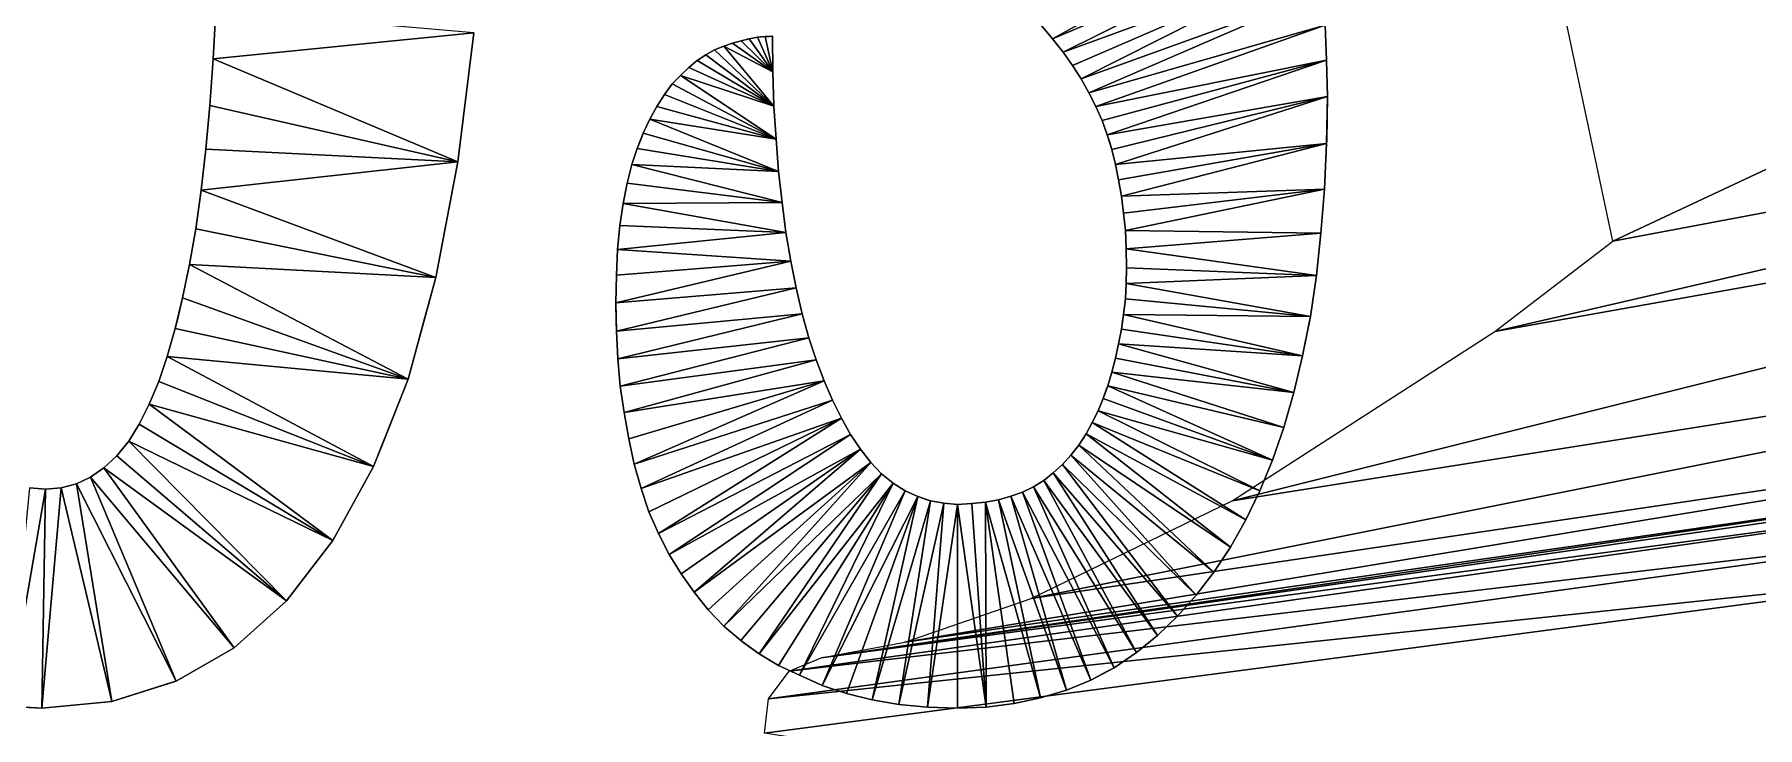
# Model space of a CAD drawing. Header units: inches. Extents: x 62 to 1153, y 3 to 780.
# Drawn here: x 110.134 to 115.013, y 31.108 to 33.071 of the extents above; entities that cross this region are included whole.
import ezdxf

# ---------------------------------------------------------------- set-up
doc = ezdxf.new("R2010")
doc.units = ezdxf.units.IN
doc.header["$MEASUREMENT"] = 0
doc.layers.add('Base', color=3, linetype='Continuous')
doc.layers.add('Main_Gear', color=4, linetype='Continuous')

msp = doc.modelspace()

# ---------------------------------------------------------------- linework, layer by layer
at = {"layer": 'Base'}
for points in [[(112.985, 33.0975, -43), (113.017, 33.0595, -43), (113.739, 33.4585, -43)], [(113.756, 33.3735, -43), (113.739, 33.4585, -43), (113.017, 33.0595, -43)], [(113.017, 33.0595, -43), (113.047, 33.0215, -43), (113.756, 33.3735, -43)], [(113.77, 33.2855, -43), (113.756, 33.3735, -43), (113.047, 33.0215, -43)], [(113.047, 33.0215, -43), (113.073, 32.9835, -43), (113.77, 33.2855, -43)], [(113.073, 32.9835, -43), (113.098, 32.9455, -43), (113.77, 33.2855, -43)], [(113.781, 33.1935, -43), (113.77, 33.2855, -43), (113.098, 32.9455, -43)], [(113.098, 32.9455, -43), (113.12, 32.9065, -43), (113.781, 33.1935, -43)], [(113.789, 33.0975, -43), (113.781, 33.1935, -43), (113.12, 32.9065, -43)], [(110.648, 33.1395, -43), (110.64, 33.0025, -43), (111.378, 33.0765, -43)], [(110.648, 33.1395, -44), (110.64, 33.0025, -44), (110.64, 33.0025, -43)], [(110.648, 33.1395, -44), (110.64, 33.0025, -43), (110.648, 33.1395, -43)], [(112.985, 33.0975, -44), (113.017, 33.0595, -44), (113.017, 33.0595, -43)], [(112.985, 33.0975, -44), (113.017, 33.0595, -43), (112.985, 33.0975, -43)], [(113.12, 32.9065, -43), (113.139, 32.8675, -43), (113.789, 33.0975, -43)], [(113.793, 32.9985, -43), (113.789, 33.0975, -43), (113.139, 32.8675, -43)], [(113.789, 33.0975, -44), (113.789, 33.0975, -43), (113.793, 32.9985, -43)], [(113.789, 33.0975, -44), (113.793, 32.9985, -43), (113.793, 32.9985, -44)], [(111.333, 32.7105, -43), (111.378, 33.0765, -43), (110.64, 33.0025, -43)], [(111.378, 33.0765, -44), (111.378, 33.0765, -43), (111.333, 32.7105, -43)], [(111.378, 33.0765, -44), (111.333, 32.7105, -43), (111.333, 32.7105, -44)], [(112.086, 33.0385, -43), (112.06, 33.0275, -43), (112.228, 32.8685, -43)], [(112.06, 33.0275, -44), (112.06, 33.0275, -43), (112.086, 33.0385, -43)], [(112.06, 33.0275, -44), (112.086, 33.0385, -43), (112.086, 33.0385, -44)], [(112.111, 33.0465, -43), (112.086, 33.0385, -43), (112.225, 32.9655, -43)], [(112.086, 33.0385, -44), (112.086, 33.0385, -43), (112.111, 33.0465, -43)], [(112.086, 33.0385, -44), (112.111, 33.0465, -43), (112.111, 33.0465, -44)], [(112.228, 32.8685, -43), (112.225, 32.9655, -43), (112.086, 33.0385, -43)], [(112.135, 33.0535, -43), (112.111, 33.0465, -43), (112.225, 32.9655, -43)], [(112.111, 33.0465, -44), (112.111, 33.0465, -43), (112.135, 33.0535, -43)], [(112.111, 33.0465, -44), (112.135, 33.0535, -43), (112.135, 33.0535, -44)], [(112.135, 33.0535, -43), (112.158, 33.0595, -43), (112.147, 33.0566, -44)], [(112.158, 33.0595, -43), (112.135, 33.0535, -43), (112.225, 32.9655, -43)], [(112.135, 33.0535, -44), (112.135, 33.0535, -43), (112.147, 33.0566, -44)], [(112.152, 33.0579, -44), (112.147, 33.0566, -44), (112.158, 33.0595, -43)], [(112.158, 33.0595, -44), (112.152, 33.0579, -44), (112.158, 33.0595, -43)], [(112.158, 33.0595, -43), (112.181, 33.0635, -43), (112.1669, 33.061, -44)], [(112.181, 33.0635, -43), (112.158, 33.0595, -43), (112.225, 32.9655, -43)], [(112.158, 33.0595, -44), (112.158, 33.0595, -43), (112.1669, 33.061, -44)], [(112.181, 33.0635, -44), (112.1669, 33.061, -44), (112.181, 33.0635, -43)], [(112.181, 33.0635, -43), (112.203, 33.0655, -43), (112.1904, 33.0643, -44)], [(112.203, 33.0655, -43), (112.181, 33.0635, -43), (112.225, 32.9655, -43)], [(112.181, 33.0635, -44), (112.181, 33.0635, -43), (112.1904, 33.0643, -44)], [(112.1977, 33.065, -44), (112.1904, 33.0643, -44), (112.203, 33.0655, -43)], [(112.203, 33.0655, -43), (112.203, 33.0655, -44), (112.1977, 33.065, -44)], [(112.203, 33.0655, -43), (112.224, 33.0665, -43), (112.2154, 33.0661, -44)], [(112.224, 33.0665, -43), (112.203, 33.0655, -43), (112.225, 32.9655, -43)], [(112.203, 33.0655, -43), (112.2154, 33.0661, -44), (112.2116, 33.0659, -44)], [(112.203, 33.0655, -44), (112.203, 33.0655, -43), (112.2116, 33.0659, -44)], [(112.2219, 33.0664, -44), (112.2154, 33.0661, -44), (112.224, 33.0665, -43)], [(112.224, 33.0665, -43), (112.224, 33.0665, -44), (112.2219, 33.0664, -44)], [(112.224, 33.0665, -44), (112.224, 33.0665, -43), (112.225, 32.9655, -43)], [(112.224, 33.0665, -44), (112.225, 32.9655, -43), (112.225, 32.9655, -44)], [(113.017, 33.0595, -44), (113.047, 33.0215, -44), (113.047, 33.0215, -43)], [(113.017, 33.0595, -44), (113.047, 33.0215, -43), (113.017, 33.0595, -43)], [(110.64, 33.0025, -43), (110.631, 32.8705, -43), (111.333, 32.7105, -43)], [(110.64, 33.0025, -44), (110.631, 32.8705, -44), (110.631, 32.8705, -43)], [(110.64, 33.0025, -44), (110.631, 32.8705, -43), (110.64, 33.0025, -43)], [(112.011, 32.9975, -43), (111.987, 32.9775, -43), (112.228, 32.8685, -43)], [(111.987, 32.9775, -44), (111.987, 32.9775, -43), (112.011, 32.9975, -43)], [(111.987, 32.9775, -44), (112.011, 32.9975, -43), (112.011, 32.9975, -44)], [(112.035, 33.0135, -43), (112.011, 32.9975, -43), (112.228, 32.8685, -43)], [(112.011, 32.9975, -44), (112.011, 32.9975, -43), (112.035, 33.0135, -43)], [(112.011, 32.9975, -44), (112.035, 33.0135, -43), (112.035, 33.0135, -44)], [(112.06, 33.0275, -43), (112.035, 33.0135, -43), (112.228, 32.8685, -43)], [(112.035, 33.0135, -44), (112.035, 33.0135, -43), (112.06, 33.0275, -43)], [(112.035, 33.0135, -44), (112.06, 33.0275, -43), (112.06, 33.0275, -44)], [(113.047, 33.0215, -44), (113.073, 32.9835, -44), (113.073, 32.9835, -43)], [(113.047, 33.0215, -44), (113.073, 32.9835, -43), (113.047, 33.0215, -43)], [(113.073, 32.9835, -44), (113.098, 32.9455, -44), (113.098, 32.9455, -43)], [(113.073, 32.9835, -44), (113.098, 32.9455, -43), (113.073, 32.9835, -43)], [(113.139, 32.8675, -43), (113.157, 32.8275, -43), (113.793, 32.9985, -43)], [(113.157, 32.8275, -43), (113.172, 32.7875, -43), (113.793, 32.9985, -43)], [(113.795, 32.8955, -43), (113.793, 32.9985, -43), (113.172, 32.7875, -43)], [(113.793, 32.9985, -44), (113.793, 32.9985, -43), (113.795, 32.8955, -43)], [(113.793, 32.9985, -44), (113.795, 32.8955, -43), (113.795, 32.8955, -44)], [(111.963, 32.9555, -43), (111.94, 32.9315, -43), (112.234, 32.7745, -43)], [(111.963, 32.9555, -44), (111.94, 32.9315, -44), (111.94, 32.9315, -43)], [(111.963, 32.9555, -44), (111.94, 32.9315, -43), (111.963, 32.9555, -43)], [(111.987, 32.9775, -43), (111.963, 32.9555, -43), (112.228, 32.8685, -43)], [(111.963, 32.9555, -44), (111.963, 32.9555, -43), (111.987, 32.9775, -43)], [(111.963, 32.9555, -44), (111.987, 32.9775, -43), (111.987, 32.9775, -44)], [(112.234, 32.7745, -43), (112.228, 32.8685, -43), (111.963, 32.9555, -43)], [(112.225, 32.9655, -44), (112.225, 32.9655, -43), (112.228, 32.8685, -43)], [(112.225, 32.9655, -44), (112.228, 32.8685, -43), (112.228, 32.8685, -44)], [(113.098, 32.9455, -44), (113.12, 32.9065, -44), (113.12, 32.9065, -43)], [(113.098, 32.9455, -44), (113.12, 32.9065, -43), (113.098, 32.9455, -43)], [(111.918, 32.9015, -43), (111.896, 32.8675, -43), (112.234, 32.7745, -43)], [(111.918, 32.9015, -44), (111.896, 32.8675, -44), (111.896, 32.8675, -43)], [(111.918, 32.9015, -44), (111.896, 32.8675, -43), (111.918, 32.9015, -43)], [(111.94, 32.9315, -43), (111.918, 32.9015, -43), (112.234, 32.7745, -43)], [(111.94, 32.9315, -44), (111.918, 32.9015, -44), (111.918, 32.9015, -43)], [(111.94, 32.9315, -44), (111.918, 32.9015, -43), (111.94, 32.9315, -43)], [(113.12, 32.9065, -44), (113.139, 32.8675, -44), (113.139, 32.8675, -43)], [(113.12, 32.9065, -44), (113.139, 32.8675, -43), (113.12, 32.9065, -43)], [(113.172, 32.7875, -43), (113.185, 32.7455, -43), (113.795, 32.8955, -43)], [(113.185, 32.7455, -43), (113.195, 32.7035, -43), (113.795, 32.8955, -43)], [(113.795, 32.8955, -43), (113.195, 32.7035, -43), (113.793, 32.7625, -43)], [(113.793, 32.7625, -43), (113.7932, 32.7715, -44), (113.795, 32.8955, -43)], [(113.795, 32.8955, -44), (113.795, 32.8955, -43), (113.7932, 32.7715, -44)], [(110.631, 32.8705, -43), (110.619, 32.7465, -43), (111.333, 32.7105, -43)], [(110.631, 32.8705, -44), (110.619, 32.7465, -44), (110.619, 32.7465, -43)], [(110.631, 32.8705, -44), (110.619, 32.7465, -43), (110.631, 32.8705, -43)], [(111.896, 32.8675, -43), (111.877, 32.8315, -43), (112.234, 32.7745, -43)], [(111.896, 32.8675, -44), (111.877, 32.8315, -44), (111.877, 32.8315, -43)], [(111.896, 32.8675, -44), (111.877, 32.8315, -43), (111.896, 32.8675, -43)], [(112.228, 32.8685, -44), (112.228, 32.8685, -43), (112.234, 32.7745, -43)], [(112.228, 32.8685, -44), (112.234, 32.7745, -43), (112.234, 32.7745, -44)], [(113.139, 32.8675, -44), (113.157, 32.8275, -44), (113.157, 32.8275, -43)], [(113.139, 32.8675, -44), (113.157, 32.8275, -43), (113.139, 32.8675, -43)], [(111.858, 32.7915, -43), (111.841, 32.7485, -43), (112.241, 32.6835, -43)], [(111.8501, 32.7715, -44), (111.841, 32.7485, -43), (111.858, 32.7915, -43)], [(111.858, 32.7915, -44), (111.8501, 32.7715, -44), (111.858, 32.7915, -43)], [(111.877, 32.8315, -43), (111.858, 32.7915, -43), (112.241, 32.6835, -43)], [(111.877, 32.8315, -44), (111.858, 32.7915, -44), (111.858, 32.7915, -43)], [(111.877, 32.8315, -44), (111.858, 32.7915, -43), (111.877, 32.8315, -43)], [(112.241, 32.6835, -43), (112.234, 32.7745, -43), (111.877, 32.8315, -43)], [(113.172, 32.7875, -43), (113.157, 32.8275, -43), (113.171, 32.7901, -44)], [(113.157, 32.8275, -44), (113.171, 32.7901, -44), (113.157, 32.8275, -43)], [(113.171, 32.7901, -44), (113.172, 32.7875, -44), (113.172, 32.7875, -43)], [(113.172, 32.7875, -44), (113.177, 32.7715, -44), (113.172, 32.7875, -43)], [(113.185, 32.7455, -43), (113.172, 32.7875, -43), (113.177, 32.7715, -44)], [(110.619, 32.7465, -43), (110.606, 32.6305, -43), (111.333, 32.7105, -43)], [(110.619, 32.7465, -44), (110.606, 32.6305, -44), (110.606, 32.6305, -43)], [(110.619, 32.7465, -44), (110.606, 32.6305, -43), (110.619, 32.7465, -43)], [(111.841, 32.7485, -43), (111.826, 32.7035, -43), (112.241, 32.6835, -43)], [(111.841, 32.7485, -44), (111.826, 32.7035, -44), (111.826, 32.7035, -43)], [(111.841, 32.7485, -44), (111.826, 32.7035, -43), (111.841, 32.7485, -43)], [(111.8501, 32.7715, -44), (111.841, 32.7485, -44), (111.841, 32.7485, -43)], [(112.234, 32.7745, -44), (112.234, 32.7745, -43), (112.241, 32.6835, -43)], [(112.234, 32.7745, -44), (112.241, 32.6835, -43), (112.241, 32.6835, -44)], [(113.185, 32.7455, -44), (113.185, 32.7455, -43), (113.177, 32.7715, -44)], [(113.185, 32.7455, -44), (113.195, 32.7035, -43), (113.185, 32.7455, -43)], [(113.195, 32.7035, -43), (113.185, 32.7455, -44), (113.195, 32.7035, -44)], [(113.195, 32.7035, -43), (113.204, 32.6595, -43), (113.793, 32.7625, -43)], [(113.204, 32.6595, -43), (113.212, 32.6135, -43), (113.793, 32.7625, -43)], [(113.787, 32.6335, -43), (113.793, 32.7625, -43), (113.212, 32.6135, -43)], [(113.787, 32.6335, -43), (113.787, 32.6335, -44), (113.793, 32.7625, -43)], [(113.793, 32.7625, -44), (113.793, 32.7625, -43), (113.787, 32.6335, -44)], [(113.7932, 32.7715, -44), (113.793, 32.7625, -43), (113.793, 32.7625, -44)], [(111.271, 32.3835, -43), (111.333, 32.7105, -43), (110.606, 32.6305, -43)], [(111.333, 32.7105, -44), (111.333, 32.7105, -43), (111.271, 32.3835, -43)], [(111.333, 32.7105, -44), (111.271, 32.3835, -43), (111.271, 32.3835, -44)], [(111.826, 32.7035, -43), (111.812, 32.6505, -43), (112.251, 32.5955, -43)], [(111.826, 32.7035, -44), (111.812, 32.6505, -44), (111.812, 32.6505, -43)], [(111.826, 32.7035, -44), (111.812, 32.6505, -43), (111.826, 32.7035, -43)], [(112.251, 32.5955, -43), (112.241, 32.6835, -43), (111.826, 32.7035, -43)], [(113.204, 32.6595, -44), (113.204, 32.6595, -43), (113.195, 32.7035, -43)], [(113.195, 32.7035, -44), (113.204, 32.6595, -44), (113.195, 32.7035, -43)], [(111.812, 32.6505, -43), (111.801, 32.5925, -43), (112.251, 32.5955, -43)], [(111.812, 32.6505, -44), (111.801, 32.5925, -44), (111.801, 32.5925, -43)], [(111.812, 32.6505, -44), (111.801, 32.5925, -43), (111.812, 32.6505, -43)], [(112.241, 32.6835, -44), (112.241, 32.6835, -43), (112.251, 32.5955, -43)], [(112.241, 32.6835, -44), (112.251, 32.5955, -43), (112.251, 32.5955, -44)], [(113.204, 32.6595, -44), (113.212, 32.6135, -44), (113.204, 32.6595, -43)], [(113.212, 32.6135, -43), (113.204, 32.6595, -43), (113.212, 32.6135, -44)], [(110.606, 32.6305, -43), (110.591, 32.5205, -43), (111.271, 32.3835, -43)], [(110.606, 32.6305, -44), (110.591, 32.5205, -44), (110.591, 32.5205, -43)], [(110.606, 32.6305, -44), (110.591, 32.5205, -43), (110.606, 32.6305, -43)], [(111.792, 32.5305, -43), (112.262, 32.5105, -43), (111.801, 32.5925, -43)], [(111.801, 32.5925, -44), (111.792, 32.5305, -44), (111.792, 32.5305, -43)], [(111.801, 32.5925, -44), (111.792, 32.5305, -43), (111.801, 32.5925, -43)], [(112.262, 32.5105, -43), (112.251, 32.5955, -43), (111.801, 32.5925, -43)], [(112.251, 32.5955, -44), (112.251, 32.5955, -43), (112.262, 32.5105, -43)], [(112.251, 32.5955, -44), (112.262, 32.5105, -43), (112.262, 32.5105, -44)], [(113.212, 32.6135, -43), (113.218, 32.5655, -43), (113.787, 32.6335, -43)], [(113.212, 32.6135, -44), (113.218, 32.5655, -44), (113.218, 32.5655, -43)], [(113.212, 32.6135, -44), (113.218, 32.5655, -43), (113.212, 32.6135, -43)], [(113.218, 32.5655, -43), (113.223, 32.5165, -43), (113.787, 32.6335, -43)], [(113.777, 32.5085, -43), (113.787, 32.6335, -43), (113.223, 32.5165, -43)], [(113.777, 32.5085, -44), (113.787, 32.6335, -44), (113.777, 32.5085, -43)], [(113.787, 32.6335, -43), (113.777, 32.5085, -43), (113.787, 32.6335, -44)], [(113.218, 32.5655, -44), (113.223, 32.5165, -43), (113.218, 32.5655, -43)], [(113.218, 32.5655, -44), (113.223, 32.5165, -44), (113.223, 32.5165, -43)], [(110.591, 32.5205, -43), (110.573, 32.4195, -43), (111.271, 32.3835, -43)], [(110.591, 32.5205, -44), (110.573, 32.4195, -44), (110.573, 32.4195, -43)], [(110.591, 32.5205, -44), (110.573, 32.4195, -43), (110.591, 32.5205, -43)], [(111.785, 32.4625, -43), (112.262, 32.5105, -43), (111.792, 32.5305, -43)], [(111.792, 32.5305, -44), (111.785, 32.4625, -44), (111.785, 32.4625, -43)], [(111.792, 32.5305, -44), (111.785, 32.4625, -43), (111.792, 32.5305, -43)], [(112.276, 32.4295, -43), (112.262, 32.5105, -43), (111.785, 32.4625, -43)], [(112.262, 32.5105, -44), (112.262, 32.5105, -43), (112.276, 32.4295, -43)], [(112.262, 32.5105, -44), (112.276, 32.4295, -43), (112.276, 32.4295, -44)], [(113.225, 32.4645, -44), (113.225, 32.4645, -43), (113.223, 32.5165, -43)], [(113.223, 32.5165, -44), (113.225, 32.4645, -44), (113.223, 32.5165, -43)], [(113.223, 32.5165, -43), (113.225, 32.4645, -43), (113.777, 32.5085, -43)], [(113.764, 32.3885, -43), (113.777, 32.5085, -43), (113.225, 32.4645, -43)], [(113.777, 32.5085, -44), (113.777, 32.5085, -43), (113.764, 32.3885, -43)], [(113.764, 32.3885, -44), (113.777, 32.5085, -44), (113.764, 32.3885, -43)], [(111.785, 32.4625, -43), (111.782, 32.3895, -43), (112.276, 32.4295, -43)], [(111.785, 32.4625, -44), (111.782, 32.3895, -44), (111.782, 32.3895, -43)], [(111.785, 32.4625, -44), (111.782, 32.3895, -43), (111.785, 32.4625, -43)], [(113.225, 32.4645, -44), (113.226, 32.4105, -43), (113.225, 32.4645, -43)], [(113.225, 32.4645, -44), (113.226, 32.4105, -44), (113.226, 32.4105, -43)], [(113.225, 32.4645, -43), (113.226, 32.4105, -43), (113.764, 32.3885, -43)], [(110.573, 32.4195, -43), (110.553, 32.3255, -43), (111.192, 32.0955, -43)], [(110.573, 32.4195, -44), (110.553, 32.3255, -44), (110.553, 32.3255, -43)], [(110.573, 32.4195, -44), (110.553, 32.3255, -43), (110.573, 32.4195, -43)], [(111.192, 32.0955, -43), (111.271, 32.3835, -43), (110.573, 32.4195, -43)], [(112.291, 32.3535, -43), (112.276, 32.4295, -43), (111.78, 32.3115, -43)], [(111.78, 32.3115, -43), (112.276, 32.4295, -43), (111.782, 32.3895, -43)], [(112.276, 32.4295, -44), (112.276, 32.4295, -43), (112.291, 32.3535, -43)], [(112.276, 32.4295, -44), (112.291, 32.3535, -43), (112.291, 32.3535, -44)], [(113.226, 32.4105, -43), (113.225, 32.3665, -44), (113.225, 32.3665, -43)], [(113.226, 32.4105, -44), (113.225, 32.3665, -44), (113.226, 32.4105, -43)], [(113.226, 32.4105, -43), (113.225, 32.3665, -43), (113.764, 32.3885, -43)], [(111.271, 32.3835, -43), (111.192, 32.0955, -43), (111.237, 32.2595, -44)], [(111.271, 32.3835, -44), (111.271, 32.3835, -43), (111.237, 32.2595, -44)], [(111.782, 32.3895, -44), (111.78, 32.3115, -44), (111.78, 32.3115, -43)], [(111.782, 32.3895, -44), (111.78, 32.3115, -43), (111.782, 32.3895, -43)], [(111.78, 32.3115, -43), (111.782, 32.2315, -43), (112.291, 32.3535, -43)], [(112.308, 32.2805, -43), (112.291, 32.3535, -43), (111.782, 32.2315, -43)], [(112.291, 32.3535, -44), (112.291, 32.3535, -43), (112.308, 32.2805, -43)], [(112.291, 32.3535, -44), (112.308, 32.2805, -43), (112.308, 32.2805, -44)], [(113.223, 32.3225, -43), (113.225, 32.3665, -43), (113.223, 32.3225, -44)], [(113.225, 32.3665, -44), (113.223, 32.3225, -44), (113.225, 32.3665, -43)], [(113.225, 32.3665, -43), (113.223, 32.3225, -43), (113.747, 32.2725, -43)], [(113.747, 32.2725, -43), (113.764, 32.3885, -43), (113.225, 32.3665, -43)], [(113.747, 32.2725, -43), (113.747, 32.2725, -44), (113.764, 32.3885, -43)], [(113.747, 32.2725, -44), (113.764, 32.3885, -44), (113.764, 32.3885, -43)], [(110.533, 32.2385, -43), (111.192, 32.0955, -43), (110.553, 32.3255, -43)], [(110.533, 32.2385, -43), (110.553, 32.3255, -43), (110.5379, 32.2595, -44)], [(110.553, 32.3255, -44), (110.5379, 32.2595, -44), (110.553, 32.3255, -43)], [(111.78, 32.3115, -44), (111.7813, 32.2595, -44), (111.78, 32.3115, -43)], [(111.7813, 32.2595, -44), (111.782, 32.2315, -43), (111.78, 32.3115, -43)], [(113.223, 32.3225, -44), (113.218, 32.2785, -44), (113.218, 32.2785, -43)], [(113.223, 32.3225, -44), (113.218, 32.2785, -43), (113.223, 32.3225, -43)], [(113.223, 32.3225, -43), (113.218, 32.2785, -43), (113.747, 32.2725, -43)], [(110.5379, 32.2595, -44), (110.533, 32.2385, -44), (110.533, 32.2385, -43)], [(111.192, 32.0955, -44), (111.237, 32.2595, -44), (111.192, 32.0955, -43)], [(111.7813, 32.2595, -44), (111.782, 32.2315, -44), (111.782, 32.2315, -43)], [(111.782, 32.2315, -43), (111.786, 32.1525, -43), (112.308, 32.2805, -43)], [(112.327, 32.2125, -43), (112.308, 32.2805, -43), (111.786, 32.1525, -43)], [(112.308, 32.2805, -44), (112.308, 32.2805, -43), (112.3139, 32.2595, -44)], [(112.308, 32.2805, -43), (112.327, 32.2125, -43), (112.3139, 32.2595, -44)], [(112.327, 32.2125, -44), (112.3139, 32.2595, -44), (112.327, 32.2125, -43)], [(113.2153, 32.2595, -44), (113.212, 32.2365, -43), (113.218, 32.2785, -43)], [(113.218, 32.2785, -43), (113.212, 32.2365, -43), (113.725, 32.1615, -43)], [(113.2153, 32.2595, -44), (113.212, 32.2365, -44), (113.212, 32.2365, -43)], [(113.218, 32.2785, -44), (113.2153, 32.2595, -44), (113.218, 32.2785, -43)], [(113.725, 32.1615, -43), (113.747, 32.2725, -43), (113.218, 32.2785, -43)], [(113.747, 32.2725, -43), (113.725, 32.1615, -43), (113.7444, 32.2595, -44)], [(113.725, 32.1615, -44), (113.7444, 32.2595, -44), (113.725, 32.1615, -43)], [(113.747, 32.2725, -44), (113.747, 32.2725, -43), (113.7444, 32.2595, -44)], [(110.533, 32.2385, -43), (110.51, 32.1595, -43), (111.192, 32.0955, -43)], [(110.533, 32.2385, -44), (110.51, 32.1595, -44), (110.51, 32.1595, -43)], [(110.533, 32.2385, -44), (110.51, 32.1595, -43), (110.533, 32.2385, -43)], [(111.782, 32.2315, -44), (111.786, 32.1525, -44), (111.786, 32.1525, -43)], [(111.782, 32.2315, -44), (111.786, 32.1525, -43), (111.782, 32.2315, -43)], [(111.786, 32.1525, -43), (111.793, 32.0755, -43), (112.327, 32.2125, -43)], [(112.348, 32.1495, -43), (112.327, 32.2125, -43), (111.793, 32.0755, -43)], [(112.327, 32.2125, -44), (112.327, 32.2125, -43), (112.348, 32.1495, -43)], [(112.327, 32.2125, -44), (112.348, 32.1495, -43), (112.348, 32.1495, -44)], [(113.212, 32.2365, -44), (113.204, 32.1955, -44), (113.204, 32.1955, -43)], [(113.212, 32.2365, -44), (113.204, 32.1955, -43), (113.212, 32.2365, -43)], [(113.212, 32.2365, -43), (113.204, 32.1955, -43), (113.725, 32.1615, -43)], [(110.486, 32.0885, -43), (111.094, 31.8475, -43), (110.51, 32.1595, -43)], [(110.51, 32.1595, -44), (110.486, 32.0885, -44), (110.486, 32.0885, -43)], [(110.51, 32.1595, -44), (110.486, 32.0885, -43), (110.51, 32.1595, -43)], [(111.192, 32.0955, -43), (110.51, 32.1595, -43), (111.094, 31.8475, -43)], [(111.786, 32.1525, -44), (111.793, 32.0755, -44), (111.793, 32.0755, -43)], [(111.786, 32.1525, -44), (111.793, 32.0755, -43), (111.786, 32.1525, -43)], [(113.195, 32.1545, -44), (113.185, 32.1145, -44), (113.185, 32.1145, -43)], [(113.195, 32.1545, -44), (113.185, 32.1145, -43), (113.195, 32.1545, -43)], [(113.195, 32.1545, -43), (113.185, 32.1145, -43), (113.7, 32.0575, -43)], [(113.204, 32.1955, -44), (113.195, 32.1545, -44), (113.195, 32.1545, -43)], [(113.204, 32.1955, -44), (113.195, 32.1545, -43), (113.204, 32.1955, -43)], [(113.204, 32.1955, -43), (113.195, 32.1545, -43), (113.7, 32.0575, -43)], [(113.7, 32.0575, -43), (113.725, 32.1615, -43), (113.204, 32.1955, -43)], [(113.725, 32.1615, -44), (113.725, 32.1615, -43), (113.7, 32.0575, -43)], [(113.725, 32.1615, -44), (113.7, 32.0575, -43), (113.7, 32.0575, -44)], [(111.793, 32.0755, -43), (111.804, 32.0005, -43), (112.348, 32.1495, -43)], [(112.37, 32.0905, -43), (112.348, 32.1495, -43), (111.804, 32.0005, -43)], [(112.348, 32.1495, -44), (112.348, 32.1495, -43), (112.37, 32.0905, -43)], [(112.348, 32.1495, -44), (112.37, 32.0905, -43), (112.37, 32.0905, -44)], [(113.185, 32.1145, -44), (113.173, 32.0765, -44), (113.173, 32.0765, -43)], [(113.185, 32.1145, -44), (113.173, 32.0765, -43), (113.185, 32.1145, -43)], [(113.185, 32.1145, -43), (113.173, 32.0765, -43), (113.672, 31.9585, -43)], [(113.672, 31.9585, -43), (113.7, 32.0575, -43), (113.185, 32.1145, -43)], [(110.459, 32.0245, -43), (111.094, 31.8475, -43), (110.486, 32.0885, -43)], [(110.486, 32.0885, -44), (110.459, 32.0245, -44), (110.459, 32.0245, -43)], [(110.486, 32.0885, -44), (110.459, 32.0245, -43), (110.486, 32.0885, -43)], [(111.192, 32.0955, -43), (111.094, 31.8475, -43), (111.123, 31.9209, -44)], [(111.192, 32.0955, -44), (111.192, 32.0955, -43), (111.123, 31.9209, -44)], [(111.793, 32.0755, -44), (111.804, 32.0005, -44), (111.804, 32.0005, -43)], [(111.793, 32.0755, -44), (111.804, 32.0005, -43), (111.793, 32.0755, -43)], [(111.804, 32.0005, -43), (111.817, 31.9265, -43), (112.37, 32.0905, -43)], [(111.817, 31.9265, -43), (111.832, 31.8545, -43), (112.37, 32.0905, -43)], [(112.394, 32.0355, -43), (112.37, 32.0905, -43), (111.832, 31.8545, -43)], [(112.37, 32.0905, -44), (112.37, 32.0905, -43), (112.394, 32.0355, -43)], [(112.37, 32.0905, -44), (112.394, 32.0355, -43), (112.394, 32.0355, -44)], [(113.16, 32.0405, -43), (113.173, 32.0765, -43), (113.171, 32.0709, -44)], [(113.173, 32.0765, -43), (113.16, 32.0405, -43), (113.64, 31.8655, -43)], [(113.171, 32.0709, -44), (113.16, 32.0405, -44), (113.16, 32.0405, -43)], [(113.173, 32.0765, -44), (113.171, 32.0709, -44), (113.173, 32.0765, -43)], [(113.64, 31.8655, -43), (113.672, 31.9585, -43), (113.173, 32.0765, -43)], [(113.7, 32.0575, -44), (113.7, 32.0575, -43), (113.672, 31.9585, -43)], [(113.7, 32.0575, -44), (113.672, 31.9585, -43), (113.672, 31.9585, -44)], [(110.431, 31.9675, -43), (110.979, 31.6385, -43), (110.459, 32.0245, -43)], [(110.459, 32.0245, -44), (110.431, 31.9675, -44), (110.431, 31.9675, -43)], [(110.459, 32.0245, -44), (110.431, 31.9675, -43), (110.459, 32.0245, -43)], [(111.094, 31.8475, -43), (110.459, 32.0245, -43), (110.979, 31.6385, -43)], [(111.832, 31.8545, -43), (111.852, 31.7855, -43), (112.394, 32.0355, -43)], [(112.419, 31.9845, -43), (112.394, 32.0355, -43), (111.852, 31.7855, -43)], [(112.394, 32.0355, -44), (112.394, 32.0355, -43), (112.419, 31.9845, -43)], [(112.394, 32.0355, -44), (112.419, 31.9845, -43), (112.419, 31.9845, -44)], [(113.146, 32.0055, -44), (113.129, 31.9725, -44), (113.129, 31.9725, -43)], [(113.146, 32.0055, -44), (113.129, 31.9725, -43), (113.146, 32.0055, -43)], [(113.146, 32.0055, -43), (113.129, 31.9725, -43), (113.604, 31.7785, -43)], [(113.16, 32.0405, -44), (113.146, 32.0055, -44), (113.146, 32.0055, -43)], [(113.16, 32.0405, -44), (113.146, 32.0055, -43), (113.16, 32.0405, -43)], [(113.146, 32.0055, -43), (113.64, 31.8655, -43), (113.16, 32.0405, -43)], [(113.64, 31.8655, -43), (113.146, 32.0055, -43), (113.604, 31.7785, -43)], [(110.431, 31.9675, -43), (110.401, 31.9195, -43), (110.979, 31.6385, -43)], [(110.431, 31.9675, -44), (110.401, 31.9195, -44), (110.401, 31.9195, -43)], [(110.431, 31.9675, -44), (110.401, 31.9195, -43), (110.431, 31.9675, -43)], [(111.804, 32.0005, -44), (111.817, 31.9265, -44), (111.817, 31.9265, -43)], [(111.804, 32.0005, -44), (111.817, 31.9265, -43), (111.804, 32.0005, -43)], [(111.852, 31.7855, -43), (111.874, 31.7195, -43), (112.419, 31.9845, -43)], [(111.874, 31.7195, -43), (111.901, 31.6575, -43), (112.419, 31.9845, -43)], [(112.445, 31.9385, -43), (112.419, 31.9845, -43), (111.901, 31.6575, -43)], [(112.419, 31.9845, -44), (112.419, 31.9845, -43), (112.445, 31.9385, -43)], [(112.419, 31.9845, -44), (112.445, 31.9385, -43), (112.445, 31.9385, -44)], [(113.129, 31.9725, -44), (113.112, 31.9405, -44), (113.112, 31.9405, -43)], [(113.129, 31.9725, -44), (113.112, 31.9405, -43), (113.129, 31.9725, -43)], [(113.129, 31.9725, -43), (113.112, 31.9405, -43), (113.564, 31.6965, -43)], [(113.564, 31.6965, -43), (113.604, 31.7785, -43), (113.129, 31.9725, -43)], [(113.672, 31.9585, -44), (113.672, 31.9585, -43), (113.64, 31.8655, -43)], [(113.672, 31.9585, -44), (113.64, 31.8655, -43), (113.64, 31.8655, -44)], [(110.401, 31.9195, -43), (110.367, 31.8775, -43), (110.848, 31.4675, -43)], [(110.401, 31.9195, -44), (110.367, 31.8775, -44), (110.367, 31.8775, -43)], [(110.401, 31.9195, -44), (110.367, 31.8775, -43), (110.401, 31.9195, -43)], [(110.848, 31.4675, -43), (110.979, 31.6385, -43), (110.401, 31.9195, -43)], [(111.094, 31.8475, -44), (111.123, 31.9209, -44), (111.094, 31.8475, -43)], [(111.817, 31.9265, -44), (111.832, 31.8545, -44), (111.832, 31.8545, -43)], [(111.817, 31.9265, -44), (111.832, 31.8545, -43), (111.817, 31.9265, -43)], [(111.901, 31.6575, -43), (111.931, 31.5985, -43), (112.445, 31.9385, -43)], [(112.473, 31.8965, -43), (112.445, 31.9385, -43), (111.931, 31.5985, -43)], [(112.445, 31.9385, -44), (112.445, 31.9385, -43), (112.473, 31.8965, -43)], [(112.445, 31.9385, -44), (112.473, 31.8965, -43), (112.473, 31.8965, -44)], [(113.091, 31.9085, -44), (113.069, 31.8795, -44), (113.069, 31.8795, -43)], [(113.091, 31.9085, -44), (113.069, 31.8795, -43), (113.091, 31.9085, -43)], [(113.091, 31.9085, -43), (113.069, 31.8795, -43), (113.474, 31.5485, -43)], [(113.112, 31.9405, -44), (113.091, 31.9085, -44), (113.091, 31.9085, -43)], [(113.112, 31.9405, -44), (113.091, 31.9085, -43), (113.112, 31.9405, -43)], [(113.091, 31.9085, -43), (113.521, 31.6195, -43), (113.112, 31.9405, -43)], [(113.474, 31.5485, -43), (113.521, 31.6195, -43), (113.091, 31.9085, -43)], [(113.564, 31.6965, -43), (113.112, 31.9405, -43), (113.521, 31.6195, -43)], [(110.367, 31.8775, -43), (110.331, 31.8435, -43), (110.848, 31.4675, -43)], [(110.331, 31.8435, -44), (110.331, 31.8435, -43), (110.367, 31.8775, -43)], [(110.331, 31.8435, -44), (110.367, 31.8775, -43), (110.367, 31.8775, -44)], [(111.965, 31.5435, -43), (112.473, 31.8965, -43), (111.931, 31.5985, -43)], [(112.002, 31.4915, -43), (112.473, 31.8965, -43), (111.965, 31.5435, -43)], [(112.473, 31.8965, -43), (112.002, 31.4915, -43), (112.502, 31.8595, -43)], [(112.042, 31.4415, -43), (112.502, 31.8595, -43), (112.002, 31.4915, -43)], [(112.086, 31.3955, -43), (112.502, 31.8595, -43), (112.042, 31.4415, -43)], [(112.502, 31.8595, -43), (112.086, 31.3955, -43), (112.533, 31.8265, -43)], [(112.473, 31.8965, -44), (112.473, 31.8965, -43), (112.502, 31.8595, -43)], [(112.473, 31.8965, -44), (112.502, 31.8595, -43), (112.502, 31.8595, -44)], [(112.502, 31.8595, -44), (112.502, 31.8595, -43), (112.533, 31.8265, -43)], [(112.502, 31.8595, -44), (112.533, 31.8265, -43), (112.533, 31.8265, -44)], [(113.069, 31.8795, -44), (113.045, 31.8535, -44), (113.045, 31.8535, -43)], [(113.069, 31.8795, -44), (113.045, 31.8535, -43), (113.069, 31.8795, -43)], [(113.069, 31.8795, -43), (113.045, 31.8535, -43), (113.424, 31.4835, -43)], [(113.424, 31.4835, -43), (113.474, 31.5485, -43), (113.069, 31.8795, -43)], [(113.64, 31.8655, -44), (113.64, 31.8655, -43), (113.604, 31.7785, -43)], [(113.64, 31.8655, -44), (113.604, 31.7785, -43), (113.604, 31.7785, -44)], [(110.293, 31.8175, -43), (110.253, 31.7985, -43), (110.535, 31.2395, -43)], [(110.253, 31.7985, -44), (110.253, 31.7985, -43), (110.293, 31.8175, -43)], [(110.253, 31.7985, -44), (110.293, 31.8175, -43), (110.293, 31.8175, -44)], [(110.331, 31.8435, -43), (110.293, 31.8175, -43), (110.7, 31.3345, -43)], [(110.293, 31.8175, -44), (110.293, 31.8175, -43), (110.331, 31.8435, -43)], [(110.293, 31.8175, -44), (110.331, 31.8435, -43), (110.331, 31.8435, -44)], [(110.535, 31.2395, -43), (110.7, 31.3345, -43), (110.293, 31.8175, -43)], [(110.7, 31.3345, -43), (110.848, 31.4675, -43), (110.331, 31.8435, -43)], [(111.094, 31.8475, -44), (111.094, 31.8475, -43), (110.979, 31.6385, -43)], [(111.094, 31.8475, -44), (110.979, 31.6385, -43), (110.979, 31.6385, -44)], [(111.832, 31.8545, -44), (111.852, 31.7855, -44), (111.852, 31.7855, -43)], [(111.832, 31.8545, -44), (111.852, 31.7855, -43), (111.832, 31.8545, -43)], [(112.134, 31.3545, -43), (112.533, 31.8265, -43), (112.086, 31.3955, -43)], [(112.134, 31.3545, -43), (112.186, 31.3175, -43), (112.533, 31.8265, -43)], [(112.566, 31.8005, -43), (112.533, 31.8265, -43), (112.186, 31.3175, -43)], [(112.533, 31.8265, -44), (112.533, 31.8265, -43), (112.566, 31.8005, -43)], [(112.533, 31.8265, -44), (112.566, 31.8005, -43), (112.566, 31.8005, -44)], [(112.992, 31.8085, -44), (112.992, 31.8085, -43), (113.019, 31.8295, -43)], [(112.992, 31.8085, -44), (113.019, 31.8295, -43), (113.019, 31.8295, -44)], [(113.019, 31.8295, -43), (112.992, 31.8085, -43), (113.314, 31.3695, -43)], [(113.019, 31.8295, -44), (113.019, 31.8295, -43), (113.045, 31.8535, -43)], [(113.019, 31.8295, -44), (113.045, 31.8535, -43), (113.045, 31.8535, -44)], [(113.045, 31.8535, -43), (113.019, 31.8295, -43), (113.371, 31.4235, -43)], [(113.314, 31.3695, -43), (113.371, 31.4235, -43), (113.019, 31.8295, -43)], [(113.371, 31.4235, -43), (113.424, 31.4835, -43), (113.045, 31.8535, -43)], [(110.165, 31.7835, -43), (110.12, 31.7875, -43), (110.06, 31.1685, -43)], [(110.06, 31.1685, -43), (110.155, 31.1635, -43), (110.165, 31.7835, -43)], [(110.12, 31.7875, -44), (110.12, 31.7875, -43), (110.165, 31.7835, -43)], [(110.12, 31.7875, -44), (110.165, 31.7835, -43), (110.165, 31.7835, -44)], [(110.21, 31.7875, -43), (110.165, 31.7835, -43), (110.155, 31.1635, -43)], [(110.155, 31.1635, -43), (110.353, 31.1825, -43), (110.21, 31.7875, -43)], [(110.165, 31.7835, -44), (110.165, 31.7835, -43), (110.21, 31.7875, -43)], [(110.165, 31.7835, -44), (110.21, 31.7875, -43), (110.21, 31.7875, -44)], [(110.253, 31.7985, -43), (110.21, 31.7875, -43), (110.353, 31.1825, -43)], [(110.21, 31.7875, -44), (110.21, 31.7875, -43), (110.253, 31.7985, -43)], [(110.21, 31.7875, -44), (110.253, 31.7985, -43), (110.253, 31.7985, -44)], [(110.353, 31.1825, -43), (110.535, 31.2395, -43), (110.253, 31.7985, -43)], [(111.852, 31.7855, -44), (111.874, 31.7195, -44), (111.874, 31.7195, -43)], [(111.852, 31.7855, -44), (111.874, 31.7195, -43), (111.852, 31.7855, -43)], [(112.186, 31.3175, -43), (112.241, 31.2845, -43), (112.566, 31.8005, -43)], [(112.241, 31.2845, -43), (112.3, 31.2565, -43), (112.566, 31.8005, -43)], [(112.6, 31.7785, -43), (112.566, 31.8005, -43), (112.3, 31.2565, -43)], [(112.3, 31.2565, -43), (112.365, 31.2275, -43), (112.6, 31.7785, -43)], [(112.635, 31.7625, -43), (112.6, 31.7785, -43), (112.365, 31.2275, -43)], [(112.365, 31.2275, -43), (112.433, 31.2045, -43), (112.635, 31.7625, -43)], [(112.433, 31.2045, -43), (112.506, 31.1865, -43), (112.635, 31.7625, -43)], [(112.671, 31.7505, -43), (112.635, 31.7625, -43), (112.506, 31.1865, -43)], [(112.566, 31.8005, -44), (112.566, 31.8005, -43), (112.6, 31.7785, -43)], [(112.566, 31.8005, -44), (112.6, 31.7785, -43), (112.6, 31.7785, -44)], [(112.6, 31.7785, -44), (112.6, 31.7785, -43), (112.635, 31.7625, -43)], [(112.6, 31.7785, -44), (112.635, 31.7625, -43), (112.635, 31.7625, -44)], [(112.635, 31.7625, -44), (112.635, 31.7625, -43), (112.659, 31.7545, -44)], [(112.635, 31.7625, -43), (112.671, 31.7505, -43), (112.659, 31.7545, -44)], [(112.864, 31.7535, -44), (112.864, 31.7535, -43), (112.899, 31.7635, -43)], [(112.864, 31.7535, -44), (112.899, 31.7635, -43), (112.899, 31.7635, -44)], [(112.864, 31.7535, -43), (113.056, 31.2145, -43), (112.899, 31.7635, -43)], [(112.899, 31.7635, -44), (112.899, 31.7635, -43), (112.932, 31.7755, -43)], [(112.899, 31.7635, -44), (112.932, 31.7755, -43), (112.932, 31.7755, -44)], [(112.932, 31.7755, -43), (112.899, 31.7635, -43), (113.125, 31.2425, -43)], [(113.056, 31.2145, -43), (113.125, 31.2425, -43), (112.899, 31.7635, -43)], [(112.932, 31.7755, -44), (112.932, 31.7755, -43), (112.963, 31.7905, -43)], [(112.932, 31.7755, -44), (112.963, 31.7905, -43), (112.963, 31.7905, -44)], [(112.963, 31.7905, -43), (112.932, 31.7755, -43), (113.191, 31.2775, -43)], [(113.125, 31.2425, -43), (113.191, 31.2775, -43), (112.932, 31.7755, -43)], [(112.963, 31.7905, -44), (112.963, 31.7905, -43), (112.992, 31.8085, -43)], [(112.963, 31.7905, -44), (112.992, 31.8085, -43), (112.992, 31.8085, -44)], [(112.992, 31.8085, -43), (112.963, 31.7905, -43), (113.255, 31.3205, -43)], [(113.191, 31.2775, -43), (113.255, 31.3205, -43), (112.963, 31.7905, -43)], [(113.255, 31.3205, -43), (113.314, 31.3695, -43), (112.992, 31.8085, -43)], [(113.604, 31.7785, -43), (113.564, 31.6965, -43), (113.5889, 31.7475, -44)], [(113.604, 31.7785, -44), (113.604, 31.7785, -43), (113.5889, 31.7475, -44)], [(111.874, 31.7195, -44), (111.901, 31.6575, -44), (111.901, 31.6575, -43)], [(111.874, 31.7195, -44), (111.901, 31.6575, -43), (111.874, 31.7195, -43)], [(112.506, 31.1865, -43), (112.582, 31.1735, -43), (112.671, 31.7505, -43)], [(112.709, 31.7435, -43), (112.671, 31.7505, -43), (112.582, 31.1735, -43)], [(112.663, 31.1665, -43), (112.709, 31.7435, -43), (112.582, 31.1735, -43)], [(112.671, 31.7505, -44), (112.659, 31.7545, -44), (112.671, 31.7505, -43)], [(112.748, 31.7405, -43), (112.709, 31.7435, -43), (112.663, 31.1665, -43)], [(112.748, 31.1635, -43), (112.748, 31.7405, -43), (112.663, 31.1665, -43)], [(112.671, 31.7505, -44), (112.671, 31.7505, -43), (112.6873, 31.7475, -44)], [(112.671, 31.7505, -43), (112.709, 31.7435, -43), (112.6873, 31.7475, -44)], [(112.709, 31.7435, -44), (112.6873, 31.7475, -44), (112.709, 31.7435, -43)], [(112.709, 31.7435, -44), (112.709, 31.7435, -43), (112.748, 31.7405, -43)], [(112.709, 31.7435, -44), (112.748, 31.7405, -43), (112.748, 31.7405, -44)], [(112.748, 31.7405, -44), (112.748, 31.7405, -43), (112.788, 31.7425, -43)], [(112.748, 31.7405, -44), (112.788, 31.7425, -43), (112.788, 31.7425, -44)], [(112.788, 31.7425, -43), (112.748, 31.7405, -43), (112.829, 31.1665, -43)], [(112.748, 31.1635, -43), (112.829, 31.1665, -43), (112.748, 31.7405, -43)], [(112.788, 31.7425, -44), (112.788, 31.7425, -43), (112.827, 31.7465, -43)], [(112.788, 31.7425, -44), (112.827, 31.7465, -43), (112.827, 31.7465, -44)], [(112.788, 31.7425, -43), (112.829, 31.1665, -43), (112.827, 31.7465, -43)], [(112.864, 31.7535, -43), (112.8323, 31.7475, -44), (112.827, 31.7465, -43)], [(112.827, 31.7465, -43), (112.983, 31.1925, -43), (112.864, 31.7535, -43)], [(112.827, 31.7465, -44), (112.827, 31.7465, -43), (112.8323, 31.7475, -44)], [(112.908, 31.1765, -43), (112.827, 31.7465, -43), (112.829, 31.1665, -43)], [(112.908, 31.1765, -43), (112.983, 31.1925, -43), (112.827, 31.7465, -43)], [(112.864, 31.7535, -43), (112.864, 31.7535, -44), (112.8323, 31.7475, -44)], [(113.056, 31.2145, -43), (112.864, 31.7535, -43), (112.983, 31.1925, -43)], [(113.564, 31.6965, -44), (113.5889, 31.7475, -44), (113.564, 31.6965, -43)], [(113.564, 31.6965, -44), (113.564, 31.6965, -43), (113.521, 31.6195, -43)], [(113.564, 31.6965, -44), (113.521, 31.6195, -43), (113.521, 31.6195, -44)], [(110.979, 31.6385, -44), (110.979, 31.6385, -43), (110.848, 31.4675, -43)], [(110.979, 31.6385, -44), (110.848, 31.4675, -43), (110.848, 31.4675, -44)], [(111.901, 31.6575, -44), (111.931, 31.5985, -44), (111.931, 31.5985, -43)], [(111.901, 31.6575, -44), (111.931, 31.5985, -43), (111.901, 31.6575, -43)], [(113.521, 31.6195, -44), (113.521, 31.6195, -43), (113.474, 31.5485, -43)], [(113.521, 31.6195, -44), (113.474, 31.5485, -43), (113.474, 31.5485, -44)], [(111.931, 31.5985, -44), (111.965, 31.5435, -44), (111.965, 31.5435, -43)], [(111.931, 31.5985, -44), (111.965, 31.5435, -43), (111.931, 31.5985, -43)], [(111.965, 31.5435, -44), (112.002, 31.4915, -44), (112.002, 31.4915, -43)], [(111.965, 31.5435, -44), (112.002, 31.4915, -43), (111.965, 31.5435, -43)], [(113.474, 31.5485, -44), (113.474, 31.5485, -43), (113.424, 31.4835, -43)], [(113.474, 31.5485, -44), (113.424, 31.4835, -43), (113.424, 31.4835, -44)], [(112.002, 31.4915, -44), (112.042, 31.4415, -44), (112.042, 31.4415, -43)], [(112.002, 31.4915, -44), (112.042, 31.4415, -43), (112.002, 31.4915, -43)], [(113.424, 31.4835, -44), (113.424, 31.4835, -43), (113.371, 31.4235, -43)], [(113.424, 31.4835, -44), (113.371, 31.4235, -43), (113.371, 31.4235, -44)], [(110.7, 31.3345, -44), (110.848, 31.4675, -44), (110.848, 31.4675, -43)], [(110.7, 31.3345, -44), (110.848, 31.4675, -43), (110.7, 31.3345, -43)], [(112.042, 31.4415, -44), (112.086, 31.3955, -44), (112.086, 31.3955, -43)], [(112.042, 31.4415, -44), (112.086, 31.3955, -43), (112.042, 31.4415, -43)], [(113.314, 31.3695, -44), (113.371, 31.4235, -44), (113.371, 31.4235, -43)], [(113.314, 31.3695, -44), (113.371, 31.4235, -43), (113.314, 31.3695, -43)], [(112.086, 31.3955, -44), (112.134, 31.3545, -44), (112.134, 31.3545, -43)], [(112.086, 31.3955, -44), (112.134, 31.3545, -43), (112.086, 31.3955, -43)], [(110.611, 31.2832, -44), (110.7, 31.3345, -43), (110.535, 31.2395, -43)], [(110.611, 31.2832, -44), (110.7, 31.3345, -44), (110.7, 31.3345, -43)], [(112.134, 31.3545, -44), (112.147, 31.3452, -44), (112.134, 31.3545, -43)], [(112.147, 31.3452, -44), (112.186, 31.3175, -43), (112.134, 31.3545, -43)], [(112.147, 31.3452, -44), (112.186, 31.3175, -44), (112.186, 31.3175, -43)], [(113.255, 31.3205, -44), (113.314, 31.3695, -44), (113.314, 31.3695, -43)], [(113.255, 31.3205, -44), (113.314, 31.3695, -43), (113.255, 31.3205, -43)], [(110.535, 31.2395, -44), (110.611, 31.2832, -44), (110.535, 31.2395, -43)], [(112.186, 31.3175, -44), (112.241, 31.2845, -44), (112.241, 31.2845, -43)], [(112.186, 31.3175, -44), (112.241, 31.2845, -43), (112.186, 31.3175, -43)], [(112.241, 31.2845, -44), (112.3, 31.2565, -44), (112.3, 31.2565, -43)], [(112.241, 31.2845, -44), (112.3, 31.2565, -43), (112.241, 31.2845, -43)], [(113.171, 31.2669, -44), (113.191, 31.2775, -43), (113.125, 31.2425, -43)], [(113.171, 31.2669, -44), (113.191, 31.2775, -44), (113.191, 31.2775, -43)], [(113.191, 31.2775, -44), (113.255, 31.3205, -44), (113.255, 31.3205, -43)], [(113.191, 31.2775, -44), (113.255, 31.3205, -43), (113.191, 31.2775, -43)], [(110.535, 31.2395, -43), (110.353, 31.1825, -43), (110.5223, 31.2355, -44)], [(110.353, 31.1825, -44), (110.5223, 31.2355, -44), (110.353, 31.1825, -43)], [(110.5223, 31.2355, -44), (110.535, 31.2395, -44), (110.535, 31.2395, -43)], [(112.3, 31.2565, -44), (112.3471, 31.2355, -44), (112.3, 31.2565, -43)], [(112.3471, 31.2355, -44), (112.365, 31.2275, -43), (112.3, 31.2565, -43)], [(112.3471, 31.2355, -44), (112.365, 31.2275, -44), (112.365, 31.2275, -43)], [(112.365, 31.2275, -44), (112.433, 31.2045, -44), (112.433, 31.2045, -43)], [(112.365, 31.2275, -44), (112.433, 31.2045, -43), (112.365, 31.2275, -43)], [(113.125, 31.2425, -44), (113.125, 31.2425, -43), (113.056, 31.2145, -43)], [(113.056, 31.2145, -44), (113.125, 31.2425, -44), (113.056, 31.2145, -43)], [(113.125, 31.2425, -44), (113.171, 31.2669, -44), (113.125, 31.2425, -43)], [(110.155, 31.1635, -43), (110.155, 31.1635, -44), (110.353, 31.1825, -44)], [(110.155, 31.1635, -43), (110.353, 31.1825, -44), (110.353, 31.1825, -43)], [(112.433, 31.2045, -44), (112.506, 31.1865, -44), (112.506, 31.1865, -43)], [(112.433, 31.2045, -44), (112.506, 31.1865, -43), (112.433, 31.2045, -43)], [(112.506, 31.1865, -44), (112.582, 31.1735, -44), (112.582, 31.1735, -43)], [(112.506, 31.1865, -44), (112.582, 31.1735, -43), (112.506, 31.1865, -43)], [(112.829, 31.1665, -43), (112.829, 31.1665, -44), (112.908, 31.1765, -44)], [(112.829, 31.1665, -43), (112.908, 31.1765, -44), (112.908, 31.1765, -43)], [(112.908, 31.1765, -44), (112.983, 31.1925, -44), (112.983, 31.1925, -43)], [(112.908, 31.1765, -44), (112.983, 31.1925, -43), (112.908, 31.1765, -43)], [(112.983, 31.1925, -44), (113.056, 31.2145, -44), (113.056, 31.2145, -43)], [(112.983, 31.1925, -44), (113.056, 31.2145, -43), (112.983, 31.1925, -43)], [(110.099, 31.1664, -44), (110.155, 31.1635, -43), (110.06, 31.1685, -43)], [(110.099, 31.1664, -44), (110.155, 31.1635, -44), (110.155, 31.1635, -43)], [(112.582, 31.1735, -44), (112.663, 31.1665, -44), (112.663, 31.1665, -43)], [(112.582, 31.1735, -44), (112.663, 31.1665, -43), (112.582, 31.1735, -43)], [(112.663, 31.1665, -44), (112.748, 31.1635, -44), (112.748, 31.1635, -43)], [(112.663, 31.1665, -44), (112.748, 31.1635, -43), (112.663, 31.1665, -43)], [(112.748, 31.1635, -43), (112.748, 31.1635, -44), (112.829, 31.1665, -44)], [(112.748, 31.1635, -43), (112.829, 31.1665, -44), (112.829, 31.1665, -43)]]:
    msp.add_3dface(points, dxfattribs=at)
at = {"layer": 'Main_Gear'}
for points in [[(118.5293, 34.3269, -7.4682), (114.6033, 32.4863, -11.4682), (114.4189, 33.3537, -11.4682)], [(114.6033, 32.4863, -11.4682), (118.5293, 34.3269, -7.4682), (118.7541, 33.2691, -7.4682)], [(118.7541, 33.2691, -7.4682), (114.2694, 32.2297, -11.4682), (114.6033, 32.4863, -11.4682)], [(114.2694, 32.2297, -11.4682), (118.7541, 33.2691, -7.4682), (118.347, 32.9561, -7.4682)], [(118.347, 32.9561, -7.4682), (113.5256, 31.7501, -11.4682), (114.2694, 32.2297, -11.4682)], [(113.5256, 31.7501, -11.4682), (118.347, 32.9561, -7.4682), (117.4399, 32.3712, -7.4682)], [(117.4399, 32.3712, -7.4682), (112.9568, 31.4741, -11.4682), (113.5256, 31.7501, -11.4682)], [(112.9568, 31.4741, -11.4682), (117.4399, 32.3712, -7.4682), (116.7462, 32.0347, -7.4682)], [(116.7462, 32.0347, -7.4682), (112.5982, 31.3504, -11.4682), (112.9568, 31.4741, -11.4682)], [(112.5982, 31.3504, -11.4682), (116.7462, 32.0347, -7.4682), (116.3089, 31.8838, -7.4682)], [(116.3089, 31.8838, -7.4682), (112.3614, 31.3061, -11.4682), (112.5982, 31.3504, -11.4682)], [(112.3614, 31.3061, -11.4682), (116.3089, 31.8838, -7.4682), (116.0201, 31.8298, -7.4682)], [(115.9105, 31.783, -7.4682), (112.3614, 31.3061, -11.4682), (116.0201, 31.8298, -7.4682)], [(112.3614, 31.3061, -11.4682), (115.9105, 31.783, -7.4682), (112.2715, 31.2677, -11.4682)], [(115.839, 31.6876, -7.4682), (112.2715, 31.2677, -11.4682), (115.9105, 31.783, -7.4682)], [(115.8247, 31.5692, -7.4682), (112.2129, 31.1895, -11.4682), (115.839, 31.6876, -7.4682)], [(112.2715, 31.2677, -11.4682), (115.839, 31.6876, -7.4682), (112.2129, 31.1895, -11.4682)], [(115.9356, 30.5147, -7.4682), (112.2012, 31.0924, -11.4682), (115.8247, 31.5692, -7.4682)], [(112.2129, 31.1895, -11.4682), (115.8247, 31.5692, -7.4682), (112.2012, 31.0924, -11.4682)]]:
    msp.add_3dface(points, dxfattribs=at)

doc.saveas('drawing.dxf')
